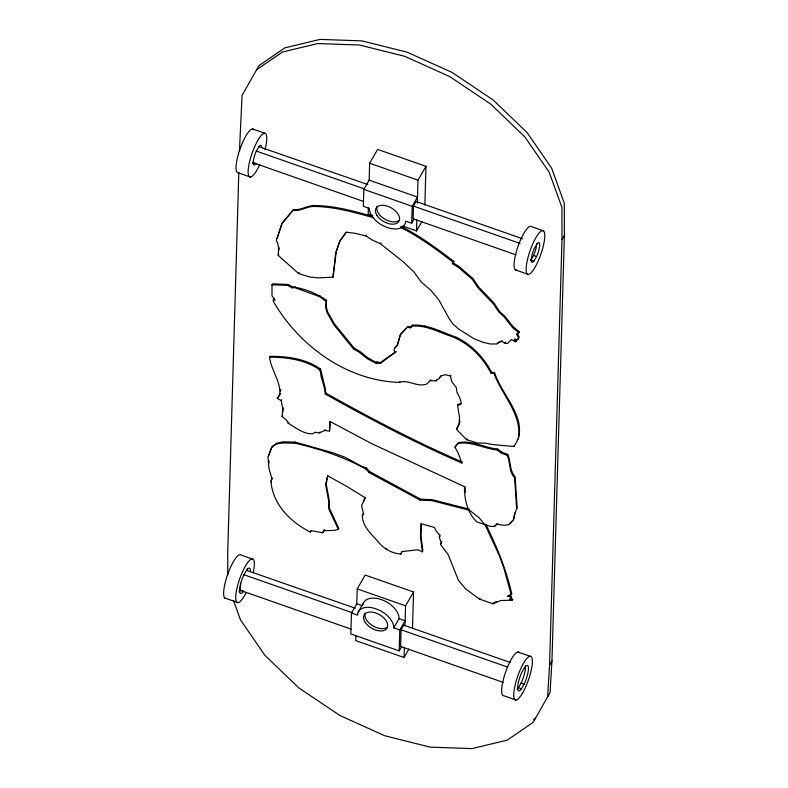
<?xml version="1.0" encoding="UTF-8"?>
<svg xmlns="http://www.w3.org/2000/svg" width="788" height="788" viewBox="0 0 788 788"><rect width="100%" height="100%" fill="white"/><g stroke="black" fill="none" stroke-linecap="round" stroke-linejoin="round"><path stroke-width="1.18" d="M238.813 172.405L227.722 552.555L227.762 575.201M239.424 151.493L242.064 95.397L258.937 65.621L284.842 47.871L320.115 39.4L361.988 40.877L407.169 52.185L452.076 72.427L493.19 100.017L527.27 132.768L551.62 168.12L564.316 203.265L564.385 235.445L551.955 661.112L550.034 692.603L533.161 722.379L507.265 740.129L471.982 748.6L430.11 747.122L384.938 735.815L340.022 715.573L298.908 687.983L264.837 655.232L240.488 619.88L233.524 600.614M240.645 583.209L240.291 590.557A13.435 3.29 -70.7 0 1 239.02 591.916M243.453 591.404L240.547 590.163M255.933 163.766L253.027 162.515M273.722 300.13L273.761 298.721L273.18 301.065C298.77 345.735 346.878 380.821 399.398 382.416C408.017 379.048 417.64 387.814 426.929 383.914L430.878 379.757M271.387 482.522L271.466 479.833M346.159 232.214L340.081 240.665L336.269 251.727L333.019 277.149L318.382 277.878L309.763 277.002L298.573 273.515L278.164 255.361C278.489 250.279 279.346 244.94 276.283 240.409L281.749 223.891L293.638 209.5C301.518 210.504 307.753 204.988 315.604 205.55C335.087 205.904 354.058 211.204 372.704 216.414M281.779 399.703L281.237 400.629L282.665 408.568L282.104 416.517L286.645 420.25L288.221 423.225C295.746 427.707 303.547 434.227 312.747 433.745L314.875 432.277L319.504 432.898L324.558 430.524L329.532 430.977L329.808 421.363L371.365 443.486L464.467 486.669C464.28 499.375 467.373 512.673 476.73 521.833L489.565 526.177L494.539 526.492L497.799 523.37L495.977 524.838M330.31 421.629L329.532 430.977M412.508 628.066L413.562 591.995L365.208 575.063L357.22 588.892L356.787 603.815L351.458 613.034L350.847 633.956L399.201 650.888L401.565 646.79M424.85 204.998L425.983 166.327L377.629 149.395L369.641 163.224L369.148 180.147L363.829 189.366L363.337 206.289L369.375 208.396A19.818 11.731 30 0 0 387.144 227.436A19.818 11.731 30 0 0 405.643 221.103L411.691 223.221L414.055 219.123M355.851 635.709L355.713 640.585L404.067 657.517L408.982 649.007M368.341 207.943L368.163 213.981L372.773 215.597M362.795 515.254L362.835 513.983M399.201 650.888L399.811 629.967L405.14 620.747L399.092 618.629A19.818 11.731 30 0 0 382.121 599.885A19.818 11.731 30 0 0 362.933 604.849M411.691 223.221L412.183 206.298L417.502 197.079L369.148 180.147M510.22 662.462L403.742 625.17L401.082 629.779L400.599 646.465L503.601 682.536M522.592 238.784L416.113 201.492L413.454 206.101L413.079 218.798L516.081 254.869M404.067 657.517L404.352 647.766M404.993 625.672L405.574 605.824L413.562 591.995M402.698 226.077L416.517 230.914L416.832 220.039M417.325 203.117L417.995 180.156L425.983 166.327M421.353 523.961L421.009 535.929L422.9 550.881L422.358 551.807L417.768 549.768L402.097 551.57M439.921 536.835L439.98 534.944M511.619 596.378L510.565 598.299L512.86 599.244L512.318 600.18L510.023 599.225L511.619 596.378L508.319 595.373L507.787 596.299L511.077 597.314M507.787 596.299L510.131 595.551L510.693 593.63L511.698 593.551C506.182 569.33 496.736 546.537 485.812 524.315M510.693 593.63L510.131 595.551M547.64 696.75L549.561 665.269L561.982 239.591L561.923 207.411L549.216 172.267L524.867 136.925L490.796 104.164L449.682 76.574L404.766 56.332L359.594 45.024L317.722 43.547L282.439 52.018L256.543 69.768M459.808 420.753L459.7 422.861L456.508 429.293L466.506 439.645L477.37 443.023L485.339 443.102L492.273 444.531L513.815 446.5C531.979 421.826 501.503 395.527 494.559 372.468L491.574 372.281L491.032 373.216C481.892 355.664 466.496 340.82 447.298 335.028C435.863 330.625 424.269 325.001 411.671 326.124L412.203 325.198C427.805 324.016 441.664 332.3 456.055 337.116C471.451 344.445 483.733 357.25 491.574 372.281M282.882 412.173L283.207 407.632M273.219 299.647L275.199 300.061L271.998 295.933L271.998 284.783L272.53 283.857L288.132 284.458L292.712 286.921C304.306 288.467 316.825 293.5 326.537 300.336L325.513 306.778L327 312.619L333.954 324.922L353.516 348.917L359.072 352.147L367.848 359.082L376.034 363.238L380.338 363.455L396.147 351.586L381.904 361.456L380.338 363.455M326.537 300.336L326.045 305.852L327.542 311.693L334.486 323.986L354.058 347.991L359.614 351.221L368.38 358.146L374.596 361.613L380.88 362.529M518.445 438.906C522.365 414.34 501.71 395.152 494.017 373.404L491.032 373.216M280.518 391.577L280.745 389.341M333.019 277.149L335.727 252.662L339.539 241.591L346.296 232.204L355.23 233.337L366.125 236.006L371.985 239.916L380.515 243.758L403.889 262.384L413.917 271.89L420.94 281.641L430.987 290.447L438.689 299.716L449.426 319.051L452.775 323.769L458.439 328.931L473.775 338.584L482.059 341.992L489.9 343.952L496.795 344.001L502.133 340.544M278.942 250.131L279.238 247.757M515.047 512.978L513.865 519.282L509.412 523.725M327.857 475.932L326.173 483.842L329.049 499.149L329.443 508.29L338.82 528.433L338.288 529.369L334.27 530.393L323.957 530.639L322.568 532.727L311.004 530.669L310.295 531.999C290.26 522.011 272.471 504.074 270.924 480.769L272.51 478.06M277.179 238.38L282.281 222.965L293.638 209.5M268.501 456.075L272.096 446.619L276.352 443.388L282.872 441.812L295.155 442.117L333.058 452.814L345.548 457.473L361.239 466.122L366.499 468.102L369.72 471.657L420.753 499.247L432.031 499.631L469.195 509.166M512.318 600.18L500.685 600.535L492.943 603.825L479.459 599.097L465.797 589.03L458.409 580.293L448.195 554.713L440.522 544.449L441.241 542.558L439.379 537.761L439.468 534.934L436.256 531.092L434.365 527.428L420.851 523.695L420.467 536.855L422.358 551.807M441.772 541.622L440.522 544.449M363.347 501.7L365.13 497.75L347.173 486.61L327.562 475.735L325.631 484.778L328.507 500.075L328.901 509.215L338.288 529.369M365.218 497.809L361.564 505.798L363.652 514.239L362.303 514.909C362.086 525.783 370.734 533.525 377.491 540.952C383.175 548.448 391.301 553.206 400.698 554.082L401.23 553.146M456.508 429.293L459.158 423.786L459.512 417.482L457.542 405.209L458.074 404.283L461.01 403.594M256.051 163.569L255.401 164.357A10.441 2.561 -70.7 0 1 253.273 161.914A10.441 2.561 -70.7 0 1 256.307 151.069L259.508 145.869A10.441 2.561 -70.7 0 1 261.665 147.435M536.667 243.748A10.441 2.561 -70.7 0 1 533.594 255.46L530.935 260.01M536.618 256.524L533.417 261.724A10.441 2.561 -70.7 0 1 531.289 259.272A10.441 2.561 -70.7 0 1 534.323 248.437L537.534 243.236A10.441 2.561 -70.7 0 1 539.662 245.679A10.441 2.561 -70.7 0 1 536.618 256.524L533.594 255.46M243.571 591.227L243.315 591.621A13.435 3.29 -70.7 0 1 239.621 590.045A13.435 3.29 -70.7 0 1 243.945 574.747L246.743 569.951A13.435 3.29 -70.7 0 1 250.436 571.517M525.34 665.89A13.435 3.29 -70.7 0 1 521.114 683.127L518.317 687.924A13.435 3.29 -70.7 0 1 517.036 689.283M524.138 684.191L521.331 688.978A13.435 3.29 -70.7 0 1 517.637 687.412A13.435 3.29 -70.7 0 1 521.961 672.115L524.759 667.318A13.435 3.29 -70.7 0 1 528.462 668.884A13.435 3.29 -70.7 0 1 524.138 684.191L521.114 683.127M400.698 554.082L402.166 551.472M258.858 146.657L367.76 184.559M278.164 255.361L278.706 254.435M271.998 284.783L287.59 285.384L288.132 284.458M298.573 273.515L299.105 272.579M287.59 285.384L292.171 287.847L292.712 286.921M292.171 287.847L294.505 287.521L295.047 286.596M281.237 400.629L277.317 398.403L279.75 394.749C281.03 381.52 271.121 370.202 269.545 357.24L270.087 356.304C287.187 356.225 306.434 358.826 320.549 369.119L325.001 387.263L325.828 393.123L325.286 394.049C369.808 418.98 415 442.728 461.837 463.019L462.369 462.093C415.532 441.792 370.35 418.054 325.828 393.123M294.505 287.521L319.495 296.564L320.036 295.628M366.125 236.006L366.656 235.07M277.317 398.403L280.282 393.823M380.515 243.758L381.047 242.832M282.104 416.517L282.646 415.581M288.221 423.225L288.763 422.299M325.286 394.049L324.469 388.189L321.149 376.595L320.007 370.055L320.549 369.119M416.517 230.914L422.043 221.339M271.978 478.986L268.964 468.358L267.959 457.01L271.565 447.545C277.593 440.896 286.793 443.634 294.623 443.053L295.155 442.117M353.516 348.917L354.058 347.991M319.504 432.898L320.046 431.972M324.558 430.524L325.099 429.598M246.486 570.345L355.388 608.237M376.034 363.238L376.565 362.303M407.317 327.315L407.849 326.39L411.159 326.833L410.627 327.759L407.317 327.315L400.107 335.087L397.152 345.479L394.394 348.66L394.02 350.246L395.615 352.512M452.903 262.709L459.108 266.59L473.046 278.617L478.454 286.802L493.928 302.937L499.336 311.122L504.842 316.195L513.175 326.685L519.331 331.846L518.8 332.772L512.633 327.621L504.3 317.121L498.804 312.058L493.396 303.873L477.912 287.728L472.505 279.553L458.567 267.526L452.371 263.635L453.937 261.498C437.113 248.604 419.984 235.907 400.984 226.363M452.371 263.635L453.937 261.498M424.279 326.547L424.821 325.611M310.295 531.999L310.836 531.063M399.398 382.416L399.93 381.49M322.568 532.727L324.498 529.703L323.957 530.639M439.093 331.305L439.635 330.369M510.161 594.556L511.156 594.477L503.946 568.375L499.651 556.298L485.27 525.251L479.173 517.824L469.756 510.388L431.499 500.557L420.211 500.183L369.188 472.593L365.967 469.037L366.499 468.102M369.188 472.593L369.72 471.657M430.346 380.683L435.991 380.801L436.532 379.875M457.542 405.209L460.468 404.52L461.266 402.806L459.749 397.704L456.922 392.138L456.39 387.666L451.908 381.944L450.421 375.994L450.953 375.068M561.982 239.591L564.385 235.445M501.601 341.47L504.872 343.046L505.413 342.12M386.209 549.581L386.741 548.645M420.211 500.183L420.753 499.247M494.017 373.404L494.559 372.468M518.642 338.013L516.751 334.486L519.331 331.846M515.46 339.352L516.761 340.377L516.219 341.303L514.278 339.766L514.81 338.84M358.215 612.089L363.544 602.869M504.872 343.046L507.521 343.548L511.294 339.579L515.46 341.756L516.761 340.377M461.837 463.019L458.143 453.011L454.981 447.19L458.291 442.659C471.992 439.94 484.453 447.85 497.642 449.002L501.867 452.204L507.787 454.42C511.048 461.669 509.284 470.594 515.106 476.701L517.184 507.876L514.505 513.914L513.323 520.218L508.881 524.66L504.29 525.34L497.258 524.306M514.278 339.766L517.943 339.195L518.484 338.269M466.506 439.645L467.038 438.719M399.811 629.967L393.773 627.849L399.092 618.629M454.981 447.19L457.749 443.585C471.451 440.866 483.911 448.786 497.1 449.938L497.642 449.002M497.1 449.938L501.326 453.13L501.867 452.204M516.652 508.802L514.574 477.636C508.752 471.529 510.506 462.595 507.245 455.346L507.787 454.42M513.815 446.5L514.357 445.575M494.539 526.492L495.071 525.566M479.459 599.097L480 598.171M492.943 603.825L493.485 602.889L496.795 601.48M511.156 594.477L511.698 593.551M510.023 599.225L510.565 598.299M549.561 665.269L551.955 661.112M517.943 339.195L519.184 337.077L517.292 333.56M410.627 327.759L412.203 325.198M439.586 377.659L440.965 375.856M252.377 163.293L252.918 162.643L363.573 201.462M394.936 347.725L397.684 344.543L400.649 334.151L407.849 326.39M516.751 334.486L518.8 332.772M435.991 380.801L439.044 378.585L441.122 375.886L445.476 374.694L450.421 375.994M533.565 719.602L535.554 718.232M515.46 341.756L516.219 341.303M497.326 343.076L500.213 341.559M293.106 210.435C300.977 211.43 307.221 205.924 315.062 206.476C334.949 206.84 354.275 212.356 373.305 217.655M269.545 357.24C286.645 357.161 305.892 359.752 320.007 370.055M294.623 443.053C319.445 448.874 343.676 456.784 365.967 469.037M369.641 163.224L417.995 180.156M252.623 128.986L264.709 133.221M543.484 230.854A23.118 5.664 -70.7 0 0 527.33 260.286A23.118 5.664 -70.7 0 0 535.604 266.295A23.118 5.664 -70.7 0 0 543.484 230.854L531.398 226.619A23.118 5.664 -70.7 0 0 517.608 247.629A23.118 5.664 -70.7 0 0 516.879 270.028M256.307 151.069L363.938 188.765M413.454 206.101L519.922 243.393M363.829 189.366L412.183 206.298M530.56 259.941L533.959 261.133M250.2 177.004L238.104 172.779A23.118 5.664 -70.7 0 1 240.507 147.651A23.118 5.664 -70.7 0 1 253.894 129.823M515.372 269.87L527.458 274.106M357.22 588.892L405.574 605.824M253.253 559.342L241.167 555.116A23.118 5.664 -70.7 0 0 227.505 574.925A23.118 5.664 -70.7 0 0 226.136 598.417M517.943 652.031L530.029 656.256M356.787 603.815L361.82 605.578M243.945 574.747L352.728 612.847M401.082 629.779L507.561 667.072M351.458 613.034L357.506 615.152A19.818 11.731 30 0 1 376.004 608.809A19.818 11.731 30 0 1 393.773 627.849M240.054 590.242L351.084 629.129M518.071 687.609L521.479 688.801M224.718 597.994L236.804 602.219M516.071 700.04L503.985 695.804A23.118 5.664 -70.7 0 1 505.738 671.701A23.118 5.664 -70.7 0 1 519.302 652.602M501.326 453.13L507.245 455.346M400.442 227.299C419.443 236.843 436.572 249.54 453.405 262.424M319.495 296.564L326.005 301.272M268.895 460.616L269.102 462.891M465.058 486.846L465.304 492.382M387.509 626.923A13.209 7.821 30 0 1 372.478 625.623A13.209 7.821 30 0 1 365.258 613.153M399.191 220.344A13.209 7.821 30 0 1 383.983 218.64A13.209 7.821 30 0 1 377.225 206.17M259.853 164.367A23.118 5.664 -70.7 0 1 248.131 171.39A23.118 5.664 -70.7 0 1 260.503 136.344A23.118 5.664 -70.7 0 1 264.985 149.809M246.181 592.635A23.118 5.664 -70.7 0 1 235.74 596.329A23.118 5.664 -70.7 0 1 247.737 562.465A23.118 5.664 -70.7 0 1 253.194 572.856M247.314 568.522A13.435 3.29 -70.7 0 1 247.422 570.463M365.238 622.372A13.209 7.821 30 0 0 386.179 629.228A13.209 7.821 30 0 0 375.492 612.906A13.209 7.821 30 0 0 365.238 622.372M376.92 215.311A13.209 7.821 30 0 0 397.851 222.649A13.209 7.821 30 0 0 387.755 206.289A13.209 7.821 30 0 0 376.92 215.311M522.493 693.174A23.118 5.664 -70.7 0 0 531.388 656.837A23.118 5.664 -70.7 0 0 515.263 684.437A23.118 5.664 -70.7 0 0 522.493 693.174"/></g></svg>
